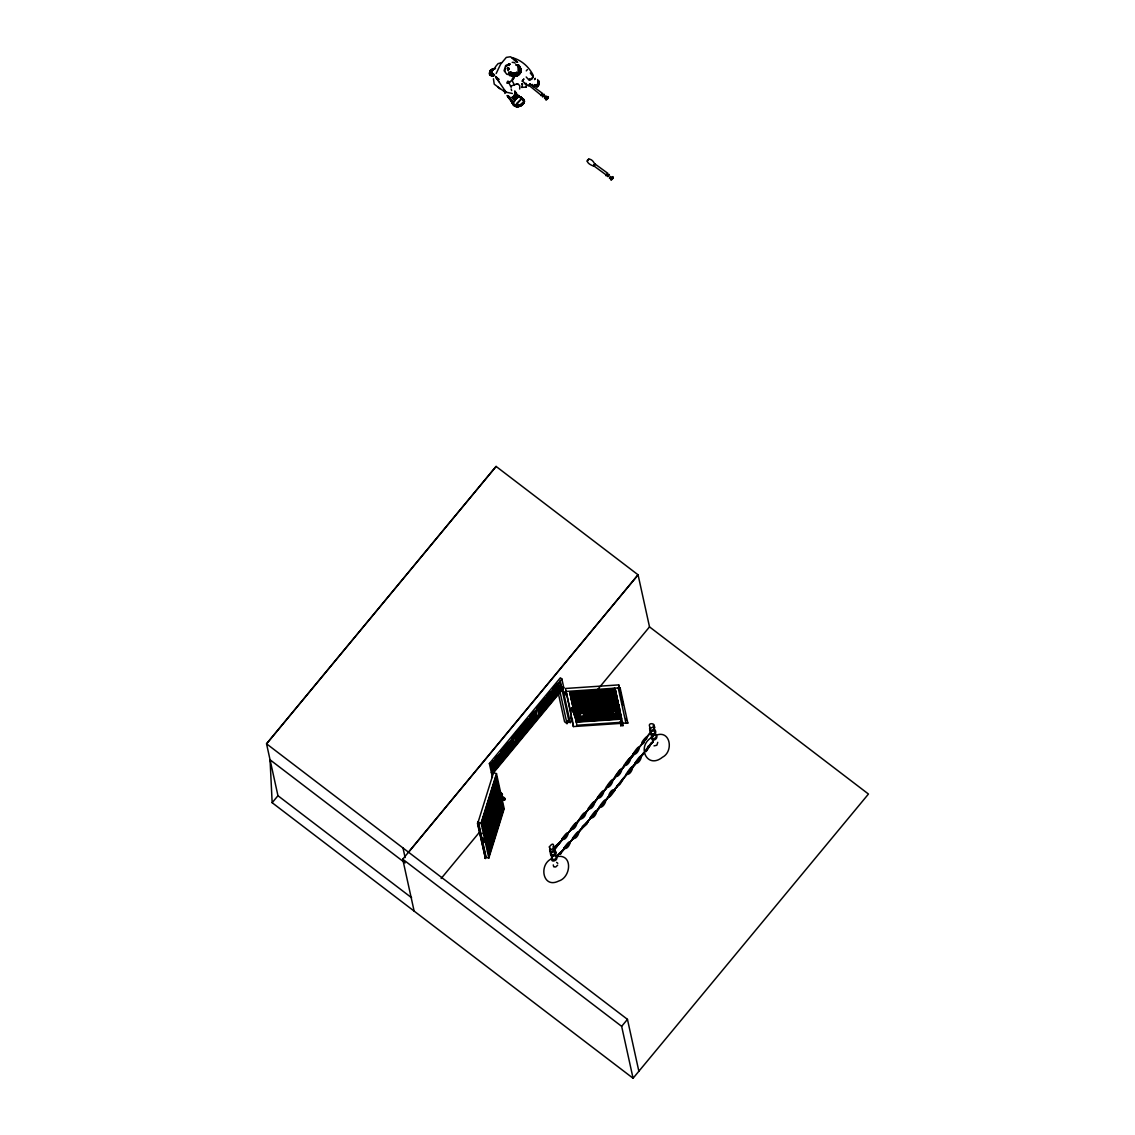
<?xml version="1.0" encoding="UTF-8"?>
<svg xmlns="http://www.w3.org/2000/svg" width="1135" height="1135" viewBox="0 0 1135 1135"><rect width="100%" height="100%" fill="white"/><g stroke="black" fill="none" stroke-linecap="round" stroke-linejoin="round"><path stroke-width="1.5" d="M520.511 70.54L518.057 65.007L515.943 65.021L518.34 64.723A40.051 37.895 88.4 0 1 521.22 69.292L521.235 69.646A7.988 7.562 88.4 0 1 521.178 70.725L521.107 70.98M520.568 69.774L520.624 69.292A7.59 7.179 88.4 0 1 520.724 70.554L520.71 70.909A6.696 6.328 88.4 0 1 520.327 72.356A8.796 8.328 88.4 0 1 519.319 73.704L517.929 74.697M514.339 99.029C514.425 102.476 519.035 93.567 517.744 97.638L515.474 99.256L512.495 97.539L517.106 95.723L517.447 97.369L519.419 96.957L518.794 95.482L516.538 94.588L516.609 96.021L513.048 97.227M537.054 86.019L537.366 85.395M514.495 95.652L516.141 94.035L514.68 95.822M523.93 101.852C525.59 102.136 519.206 108.917 520.199 104.477M514.921 94.716L516.794 96.83L515.375 99.085M617.213 708.808L617.809 713.574L616.972 706.637M493.058 76.002L493.384 75.137M575.715 714.979L575.856 716.228L575.729 715.433M616.404 712.61C616.291 710.822 616.688 715.32 616.404 711.9M508.693 74.059C509.615 74.002 507.317 73.051 511.048 75.52M508.579 73.222L509.941 74.697M509.09 68.199C506.55 68.213 509.856 70.327 507.969 68.228M575.261 716.483L574.438 709.545L575.246 716.568M538.203 82.032L539.111 82.529L538.487 80.698C540.998 82.912 536.784 90.346 535.961 85.508M615.525 693.059L614.986 688.307L615.213 691.797M619.596 708.864L574.04 711.929L573.97 709.999L574.438 711.858L572.565 711.985L571.6 707.673L573.473 707.545L574.438 711.858M617.227 708.751L616.645 704.523L618.518 704.395L619.455 708.098L617.61 708.836L619.455 708.098M492.079 72.569L491.937 70.625L494.009 68.838M508.423 68.213L509.147 69.192M491.753 70.682L490.363 71.136L490.065 73.25L491.029 75.009L493.966 75.634M513.431 98.248L517.049 96.915L517.191 95.751M565.159 692.549L565.712 691.641M565.443 693.598L566.095 695.23L566.748 694.081M566.251 691.726L565.102 692.18L565.741 691.031M571.501 716.582L570.763 718.044L571.955 718.341M572.168 719.874L572.324 719.32M607.338 173.91L607.934 173.414L595.052 164.022L594.059 165.667M522.242 81.067L523.902 78.939L522.284 81.124L528.626 85.962L529.577 84.231M529.548 84.331L530.244 83.763L529.931 84.671M541.977 95.07L542.26 93.836M593.548 166.05C580.978 161.61 590.526 153.991 594.924 164.561M593.633 165.724L606.728 175.343M606.345 175.556L607.197 173.939M513.63 95.993L515.56 92.857L515.843 96.049L517.262 97.496L519.49 96.972L518.17 96.603M519.816 68.072L519.348 70.64M553.27 864.913L553.625 866.544M555.398 853.222L555.469 851.846M650.951 732.004L652.299 738.091L651.334 735.239M510.168 64.326L510.197 63.886A5.079 4.838 -1.4 0 0 509.672 64.312M526.342 84.813L526.172 86.515M516.907 95.184L516.609 96.021M518.723 65.702A38.987 36.902 88.4 0 1 520.922 69.292A8.016 7.576 88.4 0 1 520.738 70.64A7.874 7.448 88.4 0 0 520.71 69.292L516.255 64.582L519.816 66.468L518.979 66.256M516.17 96.943L516.765 95.07M510.75 99.412C511.516 103.37 514.666 108.109 519.348 106.378L523.732 102.576L524.256 100.547L520.993 97.241L518.241 96.915M491.937 72.37L492.079 71.321M515.843 96.049L516.652 93.368M520.426 70.427L520.383 71.292M520.951 70.654L520.908 70.909A6.696 6.328 88.4 0 1 520.539 72.356A8.853 8.385 88.4 0 1 518.014 75.236A6.696 6.328 88.4 0 1 516.652 75.775L516.17 75.747A7.874 7.448 88.4 0 1 514.921 75.903L513.9 75.449L514.921 75.903A8.016 7.576 88.4 0 0 516.198 75.832M517.248 96.021C517.007 96.106 513.46 106.193 511.53 99.795M512.24 97.071L512.85 97.979L514.765 95.808M513.389 98.561L514.269 98.433L513.233 98.745M530.017 80.017L532.216 78.84L533.251 76.754M516.283 75.548L516.283 75.463A7.448 7.051 88.4 0 1 515.106 75.662L510.253 71.973L514.056 75.293L512.892 75.804A8.016 7.576 88.4 0 1 511.63 75.946L513.006 75.804A6.696 6.328 88.4 0 0 514.056 75.435L515.106 75.733A7.59 7.179 88.4 0 0 516.297 75.591C517.702 74.499 510.934 77.591 512.438 80.032L514.552 76.513M520.014 68.441L516.638 64.652M494.434 74.91L493.087 73.747M504.734 71.235L505.699 67.987M480.176 832.537L480.644 833.374M514.027 75.435L511.048 73.392M512.708 98.007L513.517 97.653M509.955 75.038L508.977 73.463M510.31 75.08L511.743 75.96M510.381 75.208L508.466 73.619M562.776 838.822L558.491 844.241L563.953 837.531L557.668 844.993L558.76 844.213L557.98 843.858L554.873 847.263M555.923 848.171L559.654 842.539L554.533 846.894M560.761 853.279L574.58 836.821L559.668 854.059L560.761 853.279L559.981 852.924L556.859 856.329M514.793 100.022C520.071 95.893 513.247 97.17 515.12 97.908L516.411 95.794L514.013 98.135M513.19 74.215L511.403 73.718M508.877 64.213L508.168 64.738M508.693 65.263L509.076 64.468M614.943 790.059C609.736 786.825 603.792 807.169 614.943 790.088M574.892 825.088L581.39 817.555L574.963 824.847M580.425 818.576L584.922 813.525L571.487 829.089L580.51 818.378M576.892 834.154L583.39 826.62L576.963 833.913M582.425 827.642L573.473 838.155L582.454 827.528M565.202 692.052L565.372 693.074M565.471 693.712L566.351 692.847M571.487 719.349L571.558 720.654L572.437 720.143M648.709 746.958L652.582 741.666M483.042 833.757L483.709 832.338M483.184 840.113L482.545 841.375L482.772 839.645L484.077 840.439L482.872 841.39M482.545 841.375L483.141 839.9M486.56 839.914L487.709 838.325L486.56 839.914L486.234 834.693L488.646 835.346A8.966 2.1 17.1 0 1 489.228 836.992L488.66 836.977M500.648 796.302L499.499 797.891L499.173 792.684L501.585 793.337A8.966 2.1 17.1 0 1 502.167 794.968M499.499 797.891L499.173 792.684M488.688 838.751A8.966 2.1 17.1 0 0 488.107 837.105L488.646 835.346M501.627 796.727A8.966 2.1 17.1 0 0 501.046 795.082L501.585 793.337M512.254 74.413L511.332 72.98M514.41 99.866L515.29 99.653L514.041 102.136L511.474 100.447M478.644 823.301L485.993 856.712L485.454 858.457L477.438 823.286L478.275 821.626M485.454 858.457L477.736 823.372L493.484 772.779L496.477 773.602L504.195 808.688L488.816 858.117L485.808 857.294L478.105 822.237L481.098 823.031L488.816 858.117M481.098 823.031L496.477 773.602M481.822 822.563L496.25 776.212M482.105 823.84L496.435 777.064M482.304 824.691L496.719 778.355M482.389 825.117L496.818 778.78M482.574 825.982L497.002 779.631M482.673 826.408L497.102 780.057M482.857 827.259L497.286 780.923M482.957 827.685L497.385 781.348M483.141 828.55L497.57 782.199M483.24 828.976L497.655 782.625M483.425 829.827L497.854 783.49M483.524 830.253L497.939 783.916M483.709 831.118L498.137 784.767M483.808 831.544L498.222 785.193M483.992 832.395L498.421 786.058L484.177 833.246M484.276 833.686L498.691 787.335M484.361 834.111L498.79 787.761M498.974 788.626L484.56 834.963L481.737 822.123L496.151 775.787L500.109 793.748M486.532 843.943L500.961 797.607L503.529 809.298L489.1 855.634L484.645 835.388L499.074 789.052M484.844 836.254L499.258 789.903M484.929 836.679L499.357 790.329M485.113 837.531L499.542 791.194M485.212 837.956L499.641 791.62M485.397 838.822L499.826 792.471M485.496 839.247L499.925 792.897M487.227 835.133L499.599 795.408M487.326 835.559L499.684 795.834L501.386 796.061A8.754 2.043 17.1 0 1 505.146 799.097L504.465 799.083M485.964 841.375L499.868 796.699M486.064 841.815L487.085 838.495M488.121 835.19L499.967 797.125M486.248 842.667L500.152 797.976L499.684 796.557A10.882 2.54 17.1 0 1 503.16 799.168L504.962 799.678A8.754 2.043 17.1 0 0 501.202 796.656L499.74 796.302L501.599 796.742M486.348 843.092L500.762 796.756M486.631 844.383L501.046 798.033M486.915 845.717L501.244 798.955M487.114 846.596L501.542 800.246M487.213 847.022L501.627 800.672M487.369 847.788L501.798 801.452M487.468 848.214L501.897 801.878M487.653 849.079L502.081 802.729M485.142 858.372L485.993 856.712M487.752 849.505L502.181 803.154M487.568 851.661L502.365 803.991M488.036 850.768L502.45 804.417M488.22 851.619L502.649 805.283M488.305 852.044L502.734 805.708M488.504 852.91L502.918 806.559M488.589 853.336L503.018 806.985M549.822 848.455C548.162 854.839 558.463 849.008 553.213 846.355M550.12 849.817C548.46 856.201 558.76 850.37 553.511 847.717M550.986 853.009C548.971 860.429 560.122 854.102 554.405 850.2M555.426 852.498C555.795 857.478 548.035 855.875 551.014 851.619M649.788 727.45C648.128 733.834 658.428 728.003 653.192 725.35M651.944 737.296C650.298 743.666 660.584 737.835 655.349 735.182M483.056 841.815L482.716 837.956M516.624 97.638C518.454 97.426 509.97 101.185 516.624 97.638L517.333 96.319L516.581 94.574M514.467 98.802L513.829 99.312L516.326 95.766M528.867 85.267L541.409 95.468M544.474 97.951L544.928 97.184M548.077 97.752L547.41 97.837M594.215 165.582L595.208 164.05L594.059 164.859M610.758 178.819C609.367 181.501 615.099 174.464 612.716 178.365M503.358 799.537L504.536 800.147L503.5 799.537M491.498 837.587L492.874 838.027L492.008 838.141M496.179 73.491L500.592 64.227L506.295 57.403L510.452 56.75L517.659 62.326L511.857 57.53C521.305 59.985 528.782 66.596 533.152 75.194M520.185 71.987L519.333 73.392L519.745 72.81M491.838 76.017L492.022 75.08M515.517 76.159L515.148 76.187A40.051 37.895 88.4 0 1 510.622 73.505L511.615 73.718A39.356 37.242 88.4 0 0 514.254 75.293M510.778 73.335L508.693 73.378M515.872 104.434C516.453 105.952 516.609 107.399 515.985 106.023M492.164 75.733L492.902 75.974M517.872 104.562L516.141 106.548L518.227 106.151M519.376 70.64L518.624 72.087M512.226 97.993L512.807 96.645L512.226 97.993L514.779 100.362L515.432 99.525M508.366 65.376L509.062 64.383M523.334 102.377L524.64 101.441L523.391 98.986L523.533 100.334M516.666 106.747L518.198 106.321C517.9 107.343 525.108 104.548 524.2 101.171L523.732 100.604M518.17 71.278L518.042 67.178M495.144 68.256L492.079 70.427L493.64 68.937M558.803 844.014L555.71 847.689M514.254 98.319L515.787 94.914L514.964 96.603M512.452 97.681L515.12 97.908L514.793 98.674L517.39 97.426M515.602 96.205L516.084 95.227M649.49 733.465L645.957 738.133L646.936 737.963L646.453 738.786L634.068 753.81L646.922 737.424M542.885 95.95L542.544 96.773L543.324 96.092M544.176 95.042L544.346 94.347L543.566 95.028M544.786 97.411L544.672 97.936M546.148 96.276L545.595 97.085M547.737 97L546.942 98.092M547.95 97.993L548.404 96.943L546.9 99.355M608.928 175.258L609.325 174.506L608.672 174.946M609.722 177.5L609.438 178.238L610.148 177.627M612.247 177.599L612.772 176.634L610.63 178.748M612.886 178.096L611.836 179.444M513.985 98.291L515.744 94.872M538.671 82.883L537.635 79.521M526.37 83.394L525.633 84.245M499.982 800.601L499.4 801.452M571.189 718.739L572.012 719.874M552.05 856.287C548.801 862.657 560.193 858.798 555.398 854.754M552.348 857.649C549.042 864.388 560.917 859.536 555.384 856.201M555.214 853.179L553.114 855.166L550.759 854.244M557.682 865.14L555.739 866.97L554.036 866.885M650.568 728.131C644.992 720.385 661.081 724.371 650.568 728.131L649.83 730.16L651.291 733.536L650.468 731.295L651.135 730.514M650.993 730.614C647.376 736.218 658.371 733.848 654.327 730.514M652.015 735.281C648.738 741.354 659.747 738.204 655.604 734.033M490.788 70.966L489.965 70.54L489.653 72.597M490.462 70.938L491.966 69.121L495.569 68.072L491.753 70.498L491.739 72.47L494.463 75.307M520.539 97.071L521.263 97.454L518.156 96.56M521.235 97.525L521.178 98.121M515.02 98.759L516.964 96.886M518.638 106.094L518.057 106.832M519.873 72.612L520.043 72.016A8.456 8.002 88.4 0 1 517.659 74.74M541.679 94.702L541.154 95.68L541.948 95.241M545.765 96.844L545.935 96.106M546.119 98.206L546.261 98.859M547.155 97.794L547.836 96.546L547.198 96.972M547.155 97.965L546.134 100.022L547.127 99.128M593.931 165.114L593.52 165.852L594.655 165.043M607.949 175.811L607.906 176.493M611.495 178.848L611.07 180.11L612.049 179.216M492.633 70.498L493.087 69.519M521.178 97.184L521.603 98.617L516.638 103.441M521.121 99.256C521.589 97.057 523.987 99.483 522.54 99.383M522.597 99.284L521.518 97.582M529.477 78.783C527.477 82.373 535.521 75.605 532.783 75.889M519.589 96.347L518 97.17M648.142 746.901L651.49 742.531M645.758 751.299L648.837 747.256L648.227 746.745L647.815 747.837L653.065 741.85M517.659 106.818L518.752 104.505M507.912 65.333L508.991 64.184M490.136 71.505L493.881 69.121M542.885 95.78L543.608 94.872M544.828 97.213L545.495 96.361M546.332 97.908L545.495 99.539L546.715 98.376M547.07 99.369L547.978 98.206M606.771 174.549L606.076 175.783L606.87 175.329M609.765 177.301L610.417 176.45M610.857 178.365L612.063 176.904M612.9 178.294L611.992 179.458M627.286 773.843L618.348 784.838L628.336 772.509L622.306 779.433L621.937 780.44L623.909 778.014L619.937 784.399L617.312 785.732M648.752 746.787L651.944 742.758M590.214 818.562L591.491 816.888L586.696 823.159L587.958 821.47L582.383 826.408L581.375 829.061L586.823 824.138L587.831 821.485M516.34 98.22L515.545 99.298L514.765 98.532M518.667 72.087L514.722 74.669M650.596 732.6L647.603 736.445M546.219 97.865L547.141 96.815M608.289 175.244L607.778 176.563M645.106 750.661L648.227 746.745M646.17 751.583L649.958 745.61L648.326 745.95M520.398 98.773L521.476 97.454M538.572 84.444L537.806 81.933L537.905 83.181M643.275 753.058L639.402 758.563L644.652 752.647M644.183 752.434L640.253 757.769L641.403 755.967M506.55 66.397L507.501 65.192M560.704 854.13L561.399 851.52L556.533 855.96M632.663 766.976L631.301 768.523L640.566 757.343L635.231 764.039M626.548 774.879L631.84 768.125L627.215 773.73M405.124 862.926L270.059 759.812L272.159 802.715L633.075 1078.25L868.459 794.032L649.518 626.889L638.069 574.821L496.094 466.428L266.541 743.808L277.962 795.72L411.608 897.757M408.529 852.201L638.069 574.821L402.726 859.195L414.133 911.107M496.094 466.428L266.541 743.808L627.456 1019.343L638.863 1071.256M272.159 802.715L277.962 795.72M492.462 777.546L489.369 763.514L560.364 677.808L561.868 678.957L563.825 687.853L492.845 773.573L491.327 772.424M514.027 735.225L521.93 725.676M524.186 722.952L527.576 718.852M529.832 716.128L533.223 712.042M503.67 748.036L505.827 745.44M517.673 731.139L521.958 725.96M536.656 707.985L538.912 705.261M539.168 705.176L544.559 698.451M546.815 695.727L550.205 691.641M552.461 688.917L554.717 686.193M495.271 758.733L497.527 756.009M500.918 751.909L503.174 749.185M506.565 745.099L508.82 742.375M512.211 738.275L514.467 735.551L516.113 743.042L493.541 770.31L494.321 770.906L562.052 689.115L560.406 681.624L492.661 763.415L494.321 770.906M517.957 731.366L525.477 722.286M539.522 705.431L545.949 697.656M555.611 685.994L557.767 683.412M492.845 773.573L490.887 764.678L561.868 678.957M495.811 758.975L512.992 738.218L514.339 744.305L495.002 767.643L494.278 767.076L513.602 743.737L512.637 739.382L513.375 739.935M518.539 731.82L535.72 711.063L537.068 717.15L517.73 740.488L516.851 739.807L536.188 716.469L535.039 711.248L535.919 711.929M540.416 713.291L539.082 707.218L558.392 683.894L559.725 689.966L540.416 713.291L539.778 712.808L559.101 689.484L557.952 684.263M493.881 765.288L513.204 741.95L513.942 742.503M516.468 738.02L535.791 714.681L536.671 715.348M540.019 711.489L539.04 710.751L558.363 687.427L559.328 688.165M513.744 742.432L494.08 766.182L494.803 766.735M516.652 738.913L536.273 715.22M539.238 711.645L558.817 688.009M539.437 712.553L558.76 689.215L557.611 684.008L558.576 684.745M560.222 685.228L560.874 688.221L515.673 742.701L516.893 743.638M538.841 715.887L516.269 743.155L514.609 735.664L515.247 736.147M558.321 693.357L564.563 721.761L566.989 723.619L568.961 721.236L562.194 690.435M441.16 878.49L479.126 832.636M482.474 828.593L499.23 808.361L493.966 784.399M567.472 720.541L570.224 722.64L572.451 719.945M579.162 711.858L581.39 709.162M584.738 705.119L586.979 702.423M590.328 698.365L592.555 695.67M595.903 691.626L649.518 626.889M633.075 1078.25L621.654 1026.338L627.456 1019.343M495.342 66.894L498.052 63.645L501.627 62.638M511.488 73.619L513.176 74.726L511.885 73.789M511.942 74.257L512.396 74.953L512.069 73.832M520.922 104.59L519.319 106.066L516.084 106.321L512.935 104.051L510.736 99.256M572.267 839.446C577.956 833.161 564.918 847.902 570.494 841.716M644.169 742.517L643.233 743.496M516.609 84.359L517.971 83.806L519.773 85.849L519.674 89.041M526.257 70.881L527.406 69.561M651.887 737.75L653.505 735.877M554.135 851.321L554.377 848.625M492.959 74.172L494.548 75.08M516.482 106.548L518.099 104.69M509.161 63.971L505.642 65.56L504.082 70.725L506.834 74.3L511.459 74.953M508.721 73.307L511.02 73.193M510.622 73.505L511.743 73.491M512.013 74.016L511.601 73.122M518.113 65.362L516.425 65.22M512.396 73.591L511.36 73.165L513.048 74.711M518.624 66.781L519.731 67.447M542.033 94.219L542.828 93.652L529.903 84.018M543.509 95.879L542.842 96.659M546.545 97.61L547.41 96.603M595.776 812.149L600.727 806.417L585.844 823.911L592.314 816.122L591.165 817.342M558.76 844.213L572.537 827.727L566.181 835.275L571.657 828.834M634.21 753.101C619.128 770.41 637.969 751.98 634.309 753.002M629.499 759.258L634.607 753.427L625.3 764.777L629.428 759.329M636.196 762.167C621.1 779.844 640.012 760.677 636.295 762.067M489.937 73.037C488.461 71.916 489.639 76.343 490.788 74.442M515.276 106.264L514.893 105.895M515.588 105.03L514.51 105.938L513.134 104.732M598.571 797.508L584.695 814.093L598.443 797.437M595.648 812.078L591.179 817.37M490.036 75.023L490.774 74.371M514.566 95.638L515.928 94.035M491.285 74.584L490.405 75.35L491.682 75.96M571.827 828.848L562.804 838.822M522.1 87.409L522.228 85.011M651.149 737.793C636.621 746.702 647.078 769.629 662.471 757.229C673.849 751.469 670.515 729.55 655.987 735.281M491.327 74.442L490.136 75.038M509.828 98.773L508.069 97.142M514.893 105.399L513.942 105.583L514.467 104.945M536.486 85.579L536.444 86.43M492.732 69.632L494.151 69.051M523.987 102.533L522.667 102.831M493.626 68.937L494.676 69.235M483.992 840.014L482.432 840.822M523.505 100.277L523.576 99.256M515.375 105.683L514.467 105.739M646.794 736.544C645.276 737.75 639.445 743.836 642.779 743.836M515.63 106.548L520.497 105.555L518.057 106.378L514.722 105.158M515.801 72.81L516.737 72.172M517.021 72.512L512.836 73.193M508.423 97.61L509.473 96.929M492.831 74.3L491.029 75.009M526.484 86.671L525.789 87.083M552.617 858.372C538.373 863.21 542.232 889.287 558.661 881.044C571.061 877.525 573.218 853.605 557.015 856.584M514.51 98.05C510.48 97.539 519.092 94.943 515.545 96.163M571.16 717.164L571.402 718.639M571.572 717.887L570.706 717.675M500.351 801.65L499.13 801.452M500.961 804.375L500.024 804.417M537.238 84.274L538.472 85.281L537.522 86.416M518.156 64.908L518.78 65.674M519.348 105.711L523.902 101.469L520.667 97.582M611.751 781.064L607.338 786.768L616.858 775.446L611.737 781.064M609.608 795.834L614.021 790.13L604.458 801.452L609.637 795.834M600.571 806.73L610.417 794.528L600.387 806.772M513.176 97.269L514.85 96.503M518.808 66.908L519.475 67.022M519.348 106.378L523.93 102.718L524.058 99.781M526.271 87.083L521.49 87.395M510.637 86.246L517.134 83.749M521.49 98.646L522.128 98.263L515.574 105.498M488.561 838.779L486.731 838.339L487.17 840.07M492.647 69.221L490.788 69.902L489.667 73.321L490.774 75.392L493.867 75.889M516.028 96.872L516.751 96.702M511.701 75.634L511.587 75.634A7.448 7.051 88.4 0 0 512.864 75.492A7.59 7.179 88.4 0 1 511.715 75.704L510.083 74.796L511.601 75.704A7.59 7.179 88.4 0 0 512.779 75.563L513.673 75.534M508.168 82.968L513.19 79.379L514.907 75.733M484.631 842.298L483.907 838.41L484.531 842.312M518.241 105.952L519.532 105.669M516.496 76.017L516.78 75.96A6.853 6.484 88.4 0 0 518.127 75.435A9.009 8.527 88.4 0 0 520.752 72.484A6.853 6.484 88.4 0 0 521.135 70.994M623.654 777.943L617.312 785.718M515.02 73.321L513.815 73.264L515.219 73.179M536.472 84.586L536.117 84.671M512.183 62.34L513.9 62.482M508.21 68.341L508.693 69.192L508.026 68.213M534.429 84.586L537.039 86.558M513.914 74.796L514.765 74.669M523.519 102.292L524.228 102.178M508.707 65.192L508.778 65.177A5.079 4.838 -1.4 0 1 509.204 64.794M587.221 161.213L588.824 159.028M518.496 106.335L520.554 105.924L520.398 104.732M571.728 710.084L573.601 709.942L574.012 711.829M616.773 706.921C619.299 705.076 619.157 711.418 619.029 706.85L619.483 708.708M571.6 707.673L572.522 711.39L574.409 711.262M620.547 693.244L618.717 684.902L565.5 688.477L573.374 726.57L627.839 722.91L625.981 723.335L618.263 688.25L620.121 687.824L565.656 691.499M618.859 685.994L619.412 689.626M618.447 687.938L618.944 686.533L619.469 688.973M622.434 702.494L622.732 704.736L619.057 687.086M569.813 692.705L613.496 690.165M613.808 689.612L614.361 688.349L614.432 689.569M569.997 693.57L614.219 690.591M614.844 690.548L615.553 690.506M570.096 693.996L615.652 690.931M570.281 694.847L615.837 691.783M570.38 695.273L615.936 692.208M570.565 696.138L616.121 693.074M570.664 696.564L616.22 693.499M570.848 697.415L616.404 694.35M570.948 697.841L616.504 694.776M571.132 698.692L616.688 695.641M571.217 699.132L616.787 696.067M571.416 699.983L616.972 696.918M571.501 700.409L617.071 697.344M571.699 701.26L617.256 698.195M571.785 701.7L617.341 698.635M571.969 702.508L617.525 699.444M572.054 702.934L617.624 699.869M572.253 703.799L617.809 700.735M572.338 704.225L617.908 701.16M572.537 705.076L618.093 702.012M572.622 705.502L618.192 702.437M572.82 706.353L618.376 703.303M572.905 706.793L618.462 703.728M617.227 704.239L614.688 689.839L614.773 690.676M614.503 691.868L617.922 704.991L614.73 690.435M573.09 707.644L618.66 704.58M573.189 708.07L618.745 705.005M618.944 705.856L573.374 708.921L569.713 692.279L615.284 689.215L622.874 726.017L622.349 721.264L620.476 721.392L620.703 724.882M573.473 709.361L619.029 706.296M573.657 710.212L619.213 707.148M619.313 707.573L573.757 710.638L576.977 725.265L622.533 722.201M618.192 708.141L621.129 721.959M573.941 711.489L619.497 708.424M574.225 712.78L619.781 709.716M574.267 713.262C575.346 722.952 572.849 702.735 574.267 713.262L619.88 710.141M574.509 714.057L620.065 710.992M574.608 714.482L579.857 714.142M585.121 713.787L620.164 711.418M574.792 715.348L580.042 714.993M583.546 714.752L613.34 712.752M616.844 712.51L620.348 712.283M583.645 715.178L613.439 713.177M617.029 712.567L617.17 713.631L616.376 706.623L617 712.993L620.448 712.709M575.076 716.625L620.632 713.56M575.161 717.05L620.731 713.986M575.36 717.916L620.916 714.851M575.445 718.341L621.001 715.277M575.629 719.193L621.2 716.128M575.729 719.618L621.285 716.554M575.913 720.484L621.483 717.419M576.012 720.909L621.569 717.845M576.197 721.761L621.767 718.696M576.296 722.186L621.852 719.122M521.632 84.075L522.767 84.047L521.958 83.99M507.388 68.185L507.685 69.575M514.864 73.236L513.971 73.264M512.396 93.481L505.983 92.162L495.654 76.825L499.159 79.422M520.199 68.384L520.866 69.448A39.243 37.129 88.4 0 0 518.525 65.787L518.965 66.483M484.077 840.439L482.772 839.645M520.795 69.419L520.795 69.419A7.874 7.448 88.4 0 1 520.866 70.611M509.459 75.506L510.14 75.79M510.835 73.222L511.63 73.662A39.243 37.129 88.4 0 0 514.269 75.222M498.634 794.429L501.046 795.082M485.695 836.452L488.107 837.105M526.172 84.501L524.966 84.004M508.338 96.035L509.076 96.659M654.086 730.06C657.647 731.337 654.64 736.913 651.533 735.437M650.695 731.635L653.788 730.954L654.484 727.294M654.001 745.879L656.853 745.255L657.761 742.333M554.348 851.52L555.639 852.598M556.604 862.359L557.796 863.338M488.731 836.24L488.986 836.339A8.754 2.043 17.1 0 1 492.746 839.361L490.944 838.85A10.882 2.54 17.1 0 0 488.433 836.779M514.652 94.233L515.574 94.772L515.247 93.027M565.429 693.797L565.968 694.606M519.05 65.972L518.397 65.106L519.56 66.823M510.14 97.525L507.87 95.68M493.427 78.797L494.25 84.217L505.912 92.715M514.098 62.538L515.233 63.12M510.991 72.044L511.885 72.512M514.793 91.226L516.397 93.581L514.921 91.14M511.133 75.407L510.097 74.711M512.765 74.13L511.502 73.236M515.304 93.34L517.262 97.496L519.447 96.588L518.61 95.709M515.233 92.006L515.9 92.73M516.397 93.581L515.56 92.857M492.335 75.293L490.575 73.321M515.73 105.342L512.977 102.973M510.566 73.321L511.559 73.931A39.257 37.157 88.4 0 0 515.134 75.988L515.219 76.002M563.825 687.853L562.322 686.703L570.224 722.64M557.796 684.859L558.775 685.597M558.959 686.462L557.98 685.71L538.671 709.034L539.636 709.786M560.874 688.221L562.052 689.115M559.144 687.313L558.179 686.562L538.855 709.9L539.834 710.638M558.562 688.321L559.527 689.073M558.76 689.215L559.725 689.966M539.267 708.07L538.628 707.587L539.38 711.007M539.451 708.921L538.472 708.183L539.04 710.751M535.223 712.113L536.103 712.78M536.288 713.631L535.408 712.964L516.084 736.303L516.964 736.97M538.26 715.433L539.48 716.369M536.472 714.497L535.606 713.816L516.269 737.154L515.9 735.452L516.78 736.118M535.99 715.575L536.869 716.242M536.188 716.469L537.068 717.15M517.532 739.58L516.95 739.14L517.149 740.034L536.472 716.696L535.323 711.475M513.559 740.786L512.836 740.233L493.498 763.571L494.236 764.125M513.758 741.652L513.02 741.084L493.697 764.422L493.129 761.855L493.853 762.422M513.403 742.843L514.141 743.397M513.602 743.737L514.339 744.305M492.945 761.003L495.002 767.643M493.314 762.72L494.051 763.273M492.661 763.415L491.895 762.819L493.541 770.31M489.369 763.514L490.887 764.678M402.726 859.195L621.654 1026.338M511.005 73.619L509.345 72.2M519.447 66.185L518.411 65.135M497.57 86.927L499.868 88.8M654.583 729.365C657.52 731.422 653.036 737.083 650.852 733.792M554.632 851.264L555.313 852.059M515.701 60.935L513.417 58.963L516.297 61.645M508.906 98.064L508.437 97.17M513.148 104.775L511.317 100.221M496.846 77.464L497.854 79.634L496.619 77.336M499.045 81.777L495.938 77.194M499.769 795.876L499.996 796.046A10.882 2.54 17.1 0 1 503.344 798.586M491.129 838.268L492.93 838.779A8.754 2.043 17.1 0 0 489.171 835.757L487.78 835.743A10.882 2.54 17.1 0 1 488.206 835.97M508.296 97.468L513.261 104.108M512.24 73.747L511.474 73.137M526.186 76.967L528.981 80.032M517.815 74.91L517.744 74.882A6.243 5.902 88.4 0 1 516.382 75.251L515.858 75.634M530.286 72.966L532.301 75.676M495.654 76.825L497.456 79.663L495.782 76.57M508.338 96.645L509.814 98.944M512.013 80.486L514.481 85.097M508.579 96.503L510.055 98.873M507.955 80.982L511.176 87.367M507.742 69.788L508.381 70.938M496.676 77.464L497.74 79.606M507.118 95.482L507.771 96.787M512.977 75.719L513.006 75.804A6.626 6.271 88.4 0 0 513.786 75.449M507.43 95.837L507.827 96.674M532.145 84.345L534.117 86.828L535.408 85.82M511.133 88.97L511.644 90.545M512.169 100.887L512.538 102.221M575.743 714.752L575.828 715.518M620.121 687.824L627.854 723.208M621.285 696.592L623.115 704.948M625.896 718.498L626.208 720.214M620.476 721.392L621.001 726.145L620.703 724.91M613.411 689.782L613.113 688.434L613.34 691.91M613.34 691.939L613.624 692.506M566.592 693.485L571.373 715.206M572.111 718.54L573.374 726.57M559.867 681.227L561.513 688.704L538.941 715.958L537.195 708.396M560.023 691.868L566.989 723.619M517.73 740.488L515.815 733.962L516.567 737.381M495.314 781.135L501.188 807.865M494.803 781.178L499.216 801.225M492.874 808.035L493.668 811.624L489.866 823.84L489.072 820.25M484.461 834.537L484.645 835.388M403.01 848.001L405.124 857.592M504.252 90.275L504.919 93.453M617.057 712.95L617 711.844L617.128 712.596M617.114 707.516L617.227 708.368M618.717 684.902L619.001 688.292M618.518 704.395L618.66 706.793M573.473 707.545L573.601 709.942M520.908 105.044L520.937 105.754M488.617 836.197A10.882 2.54 17.1 0 1 491.015 838.084M511.573 73.86A38.987 36.902 88.4 0 0 515.134 75.903A7.874 7.448 88.4 0 0 516.368 75.747A6.626 6.271 88.4 0 0 517.73 75.194A8.796 8.328 88.4 0 0 518.993 74.073M520.624 70.867A6.626 6.271 88.4 0 1 520.256 72.314A8.853 8.385 88.4 0 1 517.801 75.236A6.696 6.328 88.4 0 1 516.439 75.775M520.312 72.214A6.498 6.143 88.4 0 0 520.681 70.796A6.427 6.086 88.4 0 1 520.241 72.158A8.626 8.158 88.4 0 1 519.177 73.69A8.626 8.158 88.4 0 1 517.773 74.967A6.427 6.086 88.4 0 1 516.496 75.463M520.454 72.314A8.796 8.328 88.4 0 1 517.957 75.165A6.626 6.271 88.4 0 1 516.609 75.69M520.681 69.278A7.448 7.051 88.4 0 1 520.639 70.512M518.596 65.759A39.356 37.242 88.4 0 1 520.284 68.426M512.864 75.719A7.874 7.448 88.4 0 1 511.615 75.875M520.398 70.668A6.243 5.902 88.4 0 1 520.057 72.016M516.538 76.031A7.988 7.562 88.4 0 1 515.247 76.173M509.118 65.504A4.739 4.526 -1.4 0 1 509.473 65.007M575.076 714.837L575.261 716.369L575.133 714.88M549.326 846.98C553.61 855.677 556.292 837.446 549.326 846.98M610.928 782.143L617.468 774.51L610.956 782.029M612.914 791.208L619.469 783.576L612.957 791.095M613.893 790.442L618.845 784.512L613.893 790.499M484.148 827.174L484.588 825.854L484.148 827.174M579.247 819.413C587.675 818.775 587.93 804.346 579.247 819.413M582.227 827.67L586.923 822.591L582.212 827.713M535.195 78.428L534.585 79.493L535.195 78.428M633.131 753.881C638.579 756.804 643.616 737.168 633.131 753.881M635.118 762.947C640.58 765.87 645.602 746.234 635.118 762.947M624.363 764.834C628.889 768.537 635.941 747.44 624.363 764.834M626.35 773.9C631.855 777.092 636.792 757.045 626.35 773.9M561.924 839.049C567.074 842.383 572.579 823.4 561.938 838.992M563.911 848.115C569.075 851.449 574.565 832.466 563.939 848.058M615.44 775.843C619.823 779.788 627.229 758.322 615.44 775.843M616.348 775.276C620.448 776.085 623.796 762.99 616.348 775.276M570.55 829.203C576.112 832.04 581.29 813.284 570.55 829.203M572.537 838.268C578.112 841.106 583.276 822.35 572.537 838.268M606.416 786.839C611.623 790.073 617.582 769.743 606.43 786.81M588.327 808.461C593.662 811.667 599.436 791.733 588.327 808.461M590.328 817.526C595.648 820.733 601.422 800.799 590.328 817.526M597.365 797.735C602.742 800.87 608.473 780.795 597.365 797.735M598.287 797.167L599.55 796.855L608.431 785.448L598.287 797.167M599.351 806.801C604.742 809.936 610.474 789.861 599.351 806.801M602.841 792.386L607.863 786.413L602.841 792.414M565.046 847.49L560.293 853.009L565.046 847.49M583.844 814.504L590.356 807.113L583.844 814.504M592.853 803.892L599.337 796.33L592.853 803.892M594.839 812.958L601.323 805.396L594.839 812.958M619.909 771.062L626.378 763.5L619.909 771.062M620.859 770.395L625.754 764.465L620.873 770.325M507.388 81.961L506.976 83.266L510.112 81.834L507.388 81.961M503.373 799.012L504.72 799.565L503.373 799.012M652.781 740.304L653.207 742.219L652.781 740.304M505.983 92.162L504.096 89.778L505.983 92.162M538.77 81.748L538.146 80.642L538.756 81.748"/></g></svg>
